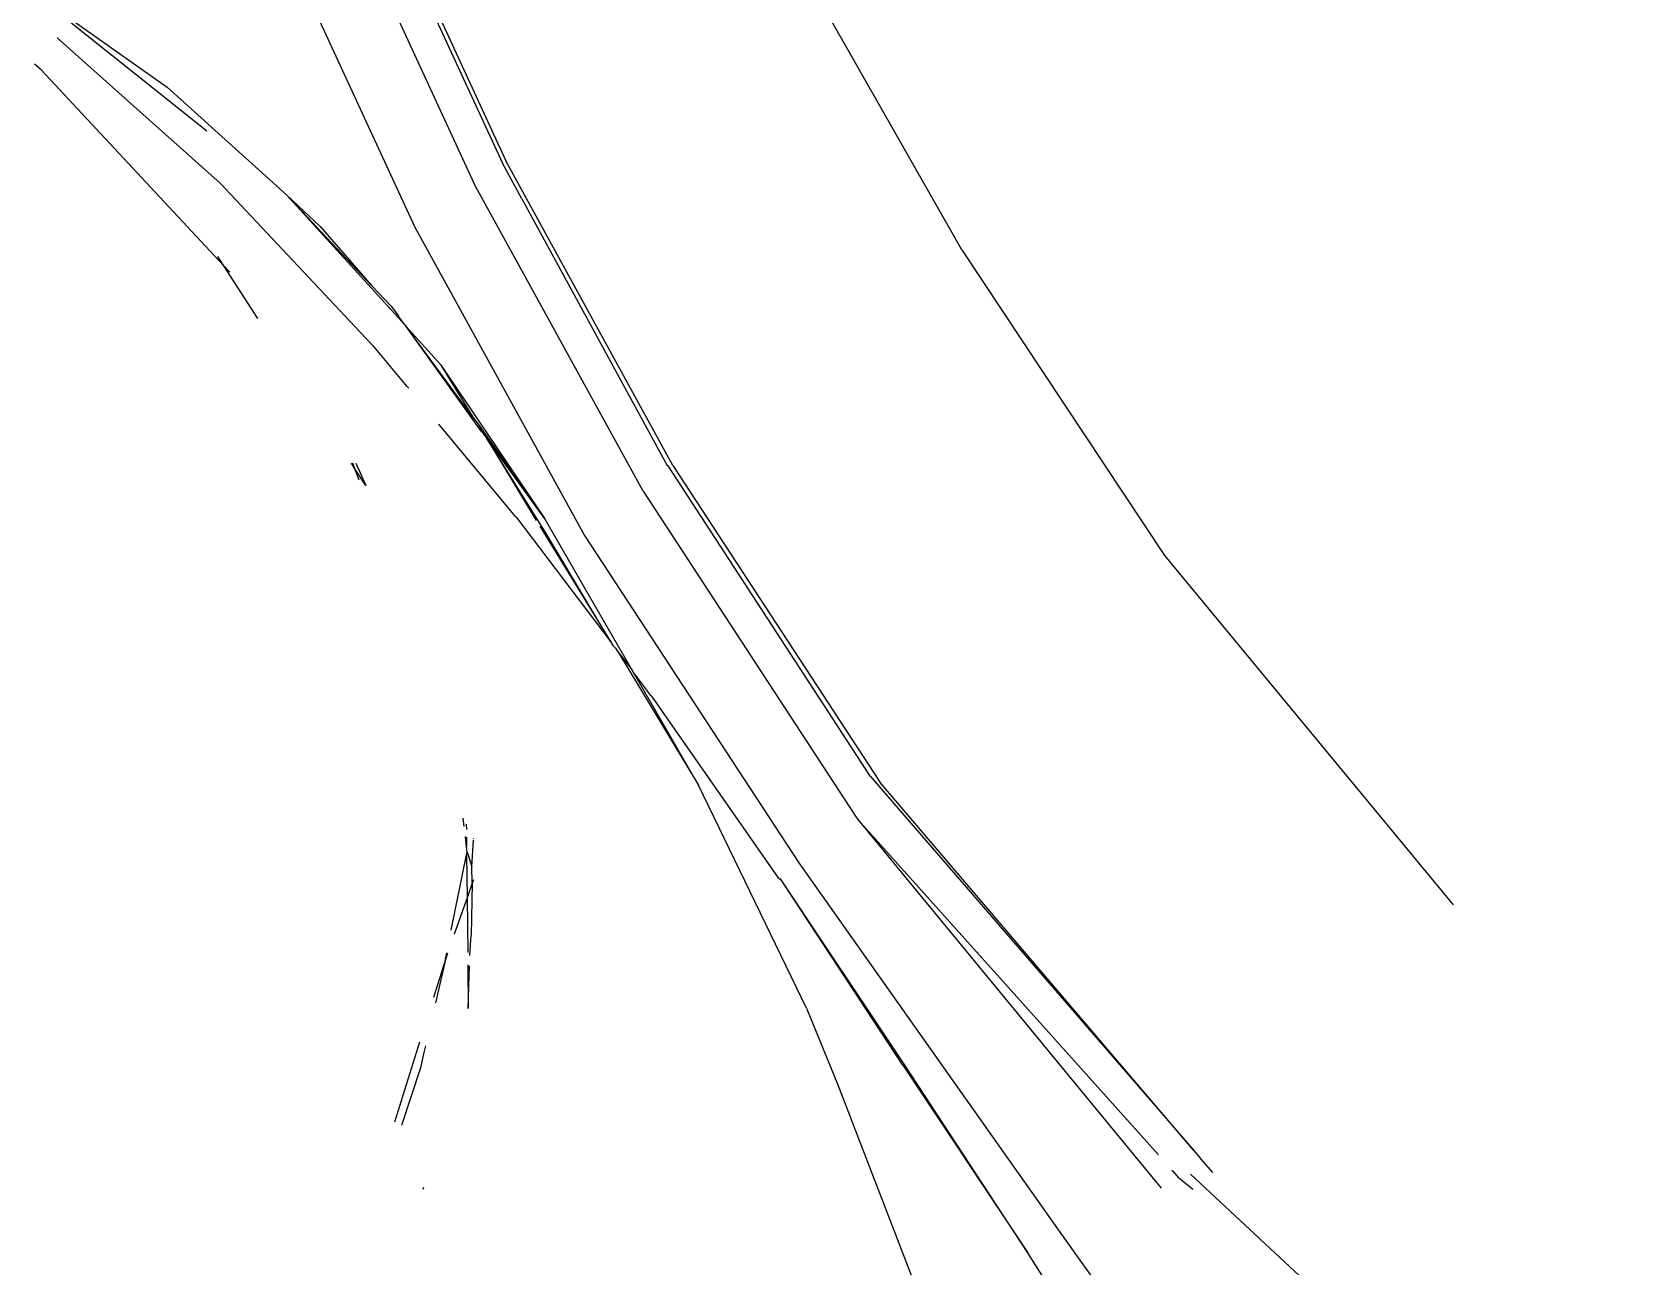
# Model space of a CAD drawing. Header units: millimetres. Extents: x -41292 to 298682, y -22072 to 33155.
# Drawn here: x 29931.7 to 29993.7, y 5350.3 to 5398.3 of the extents above; entities that cross this region are included whole.
import ezdxf

# ---------------------------------------------------------------- set-up
doc = ezdxf.new("R2010")
doc.units = ezdxf.units.MM

# ---------------------------------------------------------------- blocks, each defined once
blk = doc.blocks.new('AHSISHEUD')
for p, q in [((30573.437, 23050.288), (30577.539, 23041.399)), ((30573.305, 23050.192), (30577.407, 23041.303)), ((30572.208, 23049.392), (30576.311, 23040.503)), ((30595.292, 23037.941), (30588.674, 23049.571)), ((30565.898, 23042.556), (30559.088, 23047.991)), ((30559.088, 23047.991), (30564.352, 23044.264)), ((30569.901, 23047.707), (30574.003, 23038.82)), ((30566.42, 23040.528), (30560.08, 23046.19)), ((30559.458, 23044.937), (30559.191, 23045.157)), ((30559.458, 23044.937), (30566.559, 23037.316)), ((30564.352, 23044.264), (30569.001, 23040.073)), ((30578.163, 23039.922), (30577.407, 23041.303)), ((30584.046, 23029.535), (30577.539, 23041.399)), ((30572.288, 23034.288), (30566.42, 23040.528)), ((30582.887, 23028.538), (30576.311, 23040.503)), ((30570.311, 23038.848), (30569.001, 23040.073)), ((30572.326, 23036.538), (30569.001, 23040.073)), ((30569.001, 23040.073), (30573.602, 23035.01)), ((30578.163, 23039.922), (30583.819, 23029.543)), ((30570.311, 23038.848), (30572.326, 23036.538)), ((30574.003, 23038.82), (30580.602, 23026.821)), ((30595.292, 23037.941), (30603.183, 23026.043)), ((30566.559, 23037.316), (30566.324, 23037.68)), ((30567.887, 23035.261), (30566.559, 23037.316)), ((30566.559, 23037.316), (30566.79, 23037.069)), ((30573.07, 23035.747), (30572.326, 23036.538)), ((30573.07, 23035.747), (30573.331, 23035.386)), ((30573.331, 23035.386), (30573.364, 23035.349)), ((30573.602, 23035.01), (30573.364, 23035.349)), ((30573.602, 23035.01), (30573.657, 23034.951)), ((30573.657, 23034.951), (30574.996, 23033.478)), ((30576.256, 23031.423), (30573.657, 23034.951)), ((30576.596, 23030.869), (30573.657, 23034.951)), ((30572.396, 23034.177), (30572.288, 23034.288)), ((30573.694, 23032.61), (30572.396, 23034.177)), ((30574.996, 23033.478), (30579.053, 23027.47)), ((30574.996, 23033.478), (30576.256, 23031.423)), ((30573.759, 23032.546), (30573.694, 23032.61)), ((30577.921, 23027.562), (30574.928, 23031.147)), ((30576.256, 23031.423), (30576.499, 23031.093)), ((30576.499, 23031.093), (30579.053, 23027.47)), ((30576.499, 23031.093), (30576.596, 23030.869)), ((30576.596, 23030.869), (30576.801, 23030.586)), ((30576.801, 23030.586), (30578.72, 23027.407)), ((30579.067, 23026.956), (30576.801, 23030.586)), ((30579.053, 23027.47), (30576.801, 23030.586)), ((30571.664, 23029.417), (30571.528, 23029.628)), ((30571.664, 23029.417), (30571.583, 23029.629)), ((30571.835, 23028.975), (30571.664, 23029.417)), ((30572.09, 23028.758), (30571.664, 23029.417)), ((30571.702, 23029.629), (30572.09, 23028.758)), ((30583.856, 23029.523), (30583.819, 23029.543)), ((30591.74, 23017.439), (30583.856, 23029.523)), ((30584.046, 23029.535), (30592.105, 23017.198)), ((30582.887, 23028.538), (30582.91, 23028.504)), ((30582.91, 23028.504), (30591.154, 23015.896)), ((30577.96, 23027.518), (30577.921, 23027.562)), ((30577.96, 23027.518), (30581.613, 23022.691)), ((30582.459, 23021.573), (30579.053, 23027.47)), ((30578.862, 23027.175), (30581.613, 23022.691)), ((30581.613, 23022.691), (30579.067, 23026.956)), ((30580.602, 23026.821), (30588.939, 23014.079)), ((30603.183, 23026.043), (30614.413, 23012.441)), ((30581.613, 23022.691), (30581.71, 23022.533)), ((30581.71, 23022.533), (30581.812, 23022.428)), ((30581.812, 23022.428), (30581.907, 23022.271)), ((30581.907, 23022.271), (30585.043, 23017.101)), ((30581.907, 23022.271), (30582.459, 23021.573)), ((30582.545, 23021.425), (30582.459, 23021.573)), ((30585.043, 23017.101), (30582.545, 23021.425)), ((30582.545, 23021.425), (30583.175, 23020.588)), ((30583.222, 23020.565), (30583.175, 23020.588)), ((30588.178, 23013.459), (30583.222, 23020.565)), ((30591.74, 23017.439), (30604.315, 23002.875)), ((30589.245, 23008.419), (30585.043, 23017.101)), ((30604.315, 23002.875), (30592.105, 23017.198)), ((30575.92, 23015.485), (30575.883, 23015.811)), ((30576.001, 23015.587), (30576.003, 23015.377)), ((30591.154, 23015.896), (30591.247, 23015.762)), ((30591.247, 23015.762), (30603.05, 23001.417)), ((30602.946, 23002.712), (30591.247, 23015.762)), ((30576.011, 23014.694), (30575.964, 23015.098)), ((30576.006, 23015.08), (30576.011, 23014.694)), ((30576.218, 23013.936), (30576.285, 23014.959)), ((30576.287, 23015.009), (30576.288, 23015.042)), ((30575.418, 23011.458), (30576.014, 23014.394)), ((30576.034, 23014.492), (30576.011, 23014.694)), ((30576.014, 23014.394), (30576.034, 23014.492)), ((30576.014, 23014.394), (30576.032, 23012.719)), ((30576.034, 23014.492), (30576.218, 23013.936)), ((30576.233, 23013.289), (30576.218, 23013.936)), ((30588.939, 23014.079), (30599.076, 22999.738)), ((30576.233, 23013.289), (30576.032, 23012.719)), ((30576.233, 23013.289), (30576.184, 23011.256)), ((30576.277, 23013.416), (30576.233, 23013.289)), ((30588.178, 23013.459), (30588.236, 23013.45)), ((30593.066, 23006.208), (30588.236, 23013.45)), ((30592.997, 23006.203), (30588.236, 23013.45)), ((30576.032, 23012.719), (30575.533, 23011.302)), ((30576.032, 23012.719), (30576.055, 23010.593)), ((30576.144, 23010.473), (30576.184, 23011.256)), ((30575.185, 23010.313), (30574.724, 23008.834)), ((30575.185, 23010.313), (30574.796, 23008.628)), ((30575.185, 23010.313), (30575.238, 23010.574)), ((30575.271, 23010.556), (30575.185, 23010.313)), ((30576.06, 23010.113), (30576.079, 23008.404)), ((30576.079, 23008.404), (30576.131, 23010.074)), ((30589.245, 23008.419), (30590.457, 23005.438)), ((30574.182, 23007.098), (30573.212, 23003.988)), ((30574.407, 23006.948), (30574.349, 23006.695)), ((30574.349, 23006.695), (30574.212, 23006.095)), ((30574.212, 23006.095), (30573.48, 23003.848)), ((30592.997, 23006.203), (30597.856, 22998.895)), ((30597.856, 22998.895), (30593.066, 23006.208)), ((30590.457, 23005.438), (30593.388, 22997.863)), ((30604.315, 23002.875), (30604.676, 23002.457)), ((30603.465, 23002.116), (30603.538, 23002.05)), ((30603.73, 23001.835), (30603.538, 23002.05)), ((30604.191, 23001.958), (30609.214, 22997.273)), ((30604.676, 23002.457), (30605.043, 23002.023)), ((30574.337, 23001.442), (30574.304, 23001.362)), ((30603.73, 23001.835), (30604.277, 23001.38)), ((30599.076, 22999.738), (30611.075, 22982.947)), ((30621.034, 22962.544), (30597.856, 22998.895))]:
    blk.add_line(p, q)

msp = doc.modelspace()

# ---------------------------------------------------------------- block references
msp.add_blockref('AHSISHEUD', (-627.372, -17648.087))

doc.saveas('drawing.dxf')
